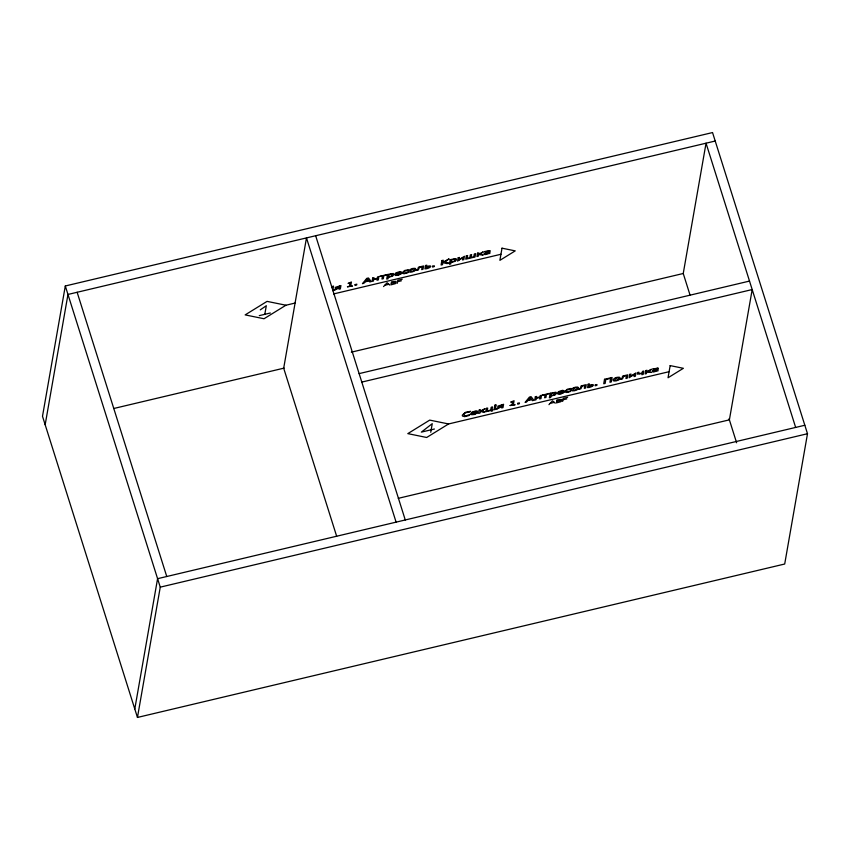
<?xml version="1.0" encoding="UTF-8"?>
<svg xmlns="http://www.w3.org/2000/svg" width="850" height="850" viewBox="0 0 850 850"><rect width="100%" height="100%" fill="white"/><g stroke="black" fill="none" stroke-linecap="round" stroke-linejoin="round"><path stroke-width="1.27" d="M65.301 285.983L42.5 416.277L137.456 717.442L784.699 564.018L807.5 433.723L712.544 132.558L65.301 285.983L160.257 587.148L137.456 717.442M45.167 424.745L67.968 294.451L715.211 141.026M134.789 708.974L157.579 578.68L804.833 425.255M264.796 314.319L266.305 305.734L260.27 309.868M332.722 290.711L333.306 287.364L331.989 287.672M397.248 283.337L397.779 280.288L402.231 279.236M430.748 432.267L432.246 423.683L421.345 432.119L434.424 429.016M562.647 401.423L563.178 398.363L567.63 397.311M383.552 286.588L387.101 282.752L389.81 285.101M548.951 404.664L552.5 400.828L555.209 403.187M285.94 305.224L264.031 318.75L245.161 314.893L267.07 301.378L285.94 305.224L294.95 303.089M448.577 423.959L426.679 437.484L407.809 433.627L429.717 420.112L448.577 423.959L669.099 371.694M394.071 282.54L396.068 281.361L391.563 281.786L391.032 284.814L395.25 283.698L396.142 282.901L395.686 282.466L391.319 283.199M559.47 400.626L561.468 399.447L556.963 399.872L556.431 402.889L560.649 401.774L561.542 400.987L561.085 400.541L556.718 401.274M333.572 293.941L500.947 254.267M397.524 281.722L401.391 280.808M384.774 285.271L388.875 284.293M259.261 315.637L270.342 313.002M113.645 408.521L284.176 368.092M351.348 352.166L683.368 273.466M359.125 373.618L749.509 281.074M361.803 382.086L752.186 289.553L729.385 419.847L398.267 498.334M562.923 399.797L566.791 398.884M550.173 403.346L554.274 402.369M160.257 587.148L807.5 433.723M795.653 427.422L706.042 143.204L683.241 273.498L690.009 294.971M729.045 418.774L736.61 442.776M315.658 235.737L405.269 519.966M396.1 522.134L306.478 237.915L283.688 368.209L336.653 536.222M77.137 292.272L166.759 576.502M638.743 373.118L639.37 373.703L642.164 372.969L642.441 371.376L643.769 371.057L643.184 374.404L641.856 374.712L642.09 373.416L637.479 374.149L637.574 372.523L638.903 372.215L638.743 373.118M332.095 286.556L331.999 287.141L333.604 286.195L332.095 286.556M339.267 287.884L339.033 289.212L340.351 288.904L340.935 285.558L335.251 287.396L335.251 288.437L336.621 288.458L333.859 290.434L339.267 287.884M339.543 286.312L339.341 287.438L336.313 287.842L339.543 286.312M347.48 286.779L352.495 286.025L350.721 286.004L351.422 281.987L348.075 283.379L349.892 283.337L349.371 286.322L347.48 286.779M355.151 284.569L355.002 285.43L356.681 285.026L356.83 284.176L355.151 284.569M372.693 278.024L372.109 281.371L373.437 281.063L373.703 279.554L377.251 278.704L376.986 280.213L378.314 279.905L378.898 276.558L377.581 276.866L377.336 278.226L373.788 279.066L374.021 277.716L372.693 278.024M379.876 276.324L382.457 276.186L381.958 279.034L383.286 278.726L383.786 275.868L386.538 274.741L379.876 276.324M387.526 274.507L386.718 279.087L388.046 278.779L388.291 277.376L392.658 276.091L393.837 274.539L393.295 273.487L387.526 274.507M388.705 275.017L388.365 276.919L391.723 275.995L392.456 274.922L392.179 274.136L390.851 274.146L388.705 275.017M401.136 273.711L398.289 275.241L395.452 275.485L394.644 274.444L395.877 272.903L399.872 271.586L401.37 271.947L401.423 272.882L395.983 274.168L396.514 274.901L398.363 274.752L401.136 273.711M408.053 272.064L407.947 272.701L404.111 273.753L402.358 273.339L402.22 272.638L404.685 270.481L408.467 269.716L408.361 270.353L404.377 271.224L403.591 272.308L404.037 273.094L405.641 273.031L408.053 272.064M416.171 270.459L418.232 270.077L419.496 267.389L422.195 266.751L421.696 269.62L423.013 269.301L423.598 265.965L418.423 267.187L417.701 269.514L416.171 270.459M425.51 265.508L424.926 268.855C429.346 269.004 434.69 264.276 426.604 266.496L426.828 265.189L425.51 265.508M426.519 266.953L426.328 268.09L429.686 266.741L426.519 266.953M432.661 266.199L432.512 267.059L434.191 266.656L434.339 265.806L432.661 266.199M441.873 260.557L441.097 265.019L442.489 264.69L442.839 262.65L447.058 263.606L448.832 263.181L444.996 261.842L449.066 258.857L442.914 262.236L443.264 260.227L441.873 260.557M450.245 259.643L449.448 264.223L450.766 263.914L451.01 262.512L455.388 261.216L456.556 259.664L456.014 258.623L450.245 259.643M451.424 260.153L451.095 262.055L454.453 261.12L455.186 260.058L454.909 259.271L453.571 259.282L451.424 260.153M458.203 257.752L457.619 261.099L462.953 257.444L462.517 259.941L463.824 259.632L464.408 256.286L459.085 259.898L459.51 257.444L458.203 257.752M466.321 255.839L465.736 259.176L475.022 256.976L475.607 253.629L474.289 253.948L473.79 256.817L471.123 257.444L471.623 254.575L470.305 254.894L469.806 257.762L467.139 258.389L467.638 255.521L466.321 255.839M477.519 253.183L476.935 256.519L478.263 256.211L478.529 254.671L483.257 255.021L480.367 254.001L483.299 251.812L478.592 254.32L478.848 252.864L477.519 253.183M484.776 251.526C485.998 252.259 495.476 248.731 484.181 253.311C483.321 256.381 488.761 252.949 489.812 253.47L490.089 250.697L484.776 251.526M488.803 252.036L487.634 253.47L485.095 253.629L488.803 252.036M470.018 414.481L469.221 415.469L464.716 416.649L462.464 416.064L462.294 415.151L465.46 412.324L470.571 411.326C469.508 413.068 464.44 411.389 463.739 414.8L465.439 416.011L470.018 414.481M502.01 248.179L499.885 260.344L515.217 250.877L502.01 248.179M477.275 412.941L474.438 414.481L471.601 414.715L470.783 413.684L472.026 412.144L476.011 410.816L477.509 411.188L477.562 412.112L472.122 413.397L472.653 414.131L474.513 413.993L477.275 412.941M479.209 410.061L478.614 413.408L479.942 413.1L480.866 411.4L483.289 412.303L484.936 411.91L482.046 410.89L484.978 408.691L480.271 411.209L480.526 409.753L479.209 410.061M486.37 408.361L485.786 411.708L491.491 410.359L491.353 411.166L492.575 410.869L492.809 409.583L492.022 409.764L492.522 406.906L491.204 407.224L490.705 410.082L487.199 410.911L487.698 408.053L486.37 408.361M494.636 406.406L494.052 409.753L495.369 409.445L495.954 406.098L494.636 406.406M494.743 405.28L494.636 405.864L496.251 404.929L494.743 405.28M501.904 406.619L501.67 407.947L502.998 407.628L503.582 404.281L497.888 406.13L497.898 407.171L499.269 407.192L496.506 409.169L501.904 406.619M502.18 405.046L501.989 406.172L498.95 406.566L502.18 405.046M510.117 405.503L515.142 404.749L513.368 404.738L514.069 400.722L510.712 402.114L512.539 402.071L512.019 405.057L510.117 405.503M517.799 403.304L517.65 404.164L519.329 403.761L519.477 402.911L517.799 403.304M535.341 396.759L534.756 400.106L536.074 399.787L536.339 398.289L539.899 397.439L539.633 398.947L540.961 398.639L541.546 395.293L540.217 395.601L539.984 396.961L536.424 397.8L536.658 396.44L535.341 396.759M542.523 395.059L545.105 394.921L544.606 397.768L545.923 397.46L546.423 394.602L549.185 393.476L542.523 395.059M550.162 393.242L549.366 397.821L550.683 397.513L550.928 396.111L555.305 394.825L556.474 393.263L555.932 392.222L550.162 393.242M551.342 393.752L551.013 395.654L554.37 394.729L555.103 393.656L554.827 392.87L553.488 392.881L551.342 393.752M563.773 392.445L560.936 393.975L558.099 394.209L557.292 393.178L558.524 391.638L562.509 390.32L564.007 390.681L564.06 391.606L558.62 392.902L559.151 393.624L561.011 393.486L563.773 392.445M570.701 390.798L570.594 391.425L566.759 392.487L564.995 392.073L564.867 391.372L567.332 389.215L571.115 388.45L570.998 389.087L567.024 389.959L566.238 391.043L566.674 391.829L568.289 391.754L570.701 390.798M578.808 389.194L580.879 388.811L582.144 386.123L584.843 385.475L584.332 388.354L585.661 388.036L586.245 384.689L581.071 385.921L580.348 388.248L578.808 389.194M588.157 384.243L587.573 387.589C591.993 387.738 597.338 382.999 589.252 385.231L589.475 383.924L588.157 384.243M589.167 385.688L588.965 386.824L592.333 385.475L589.167 385.688M595.308 384.933L595.149 385.783L596.838 385.39L596.987 384.54L595.308 384.933M604.52 379.291L603.734 383.754L605.126 383.424L605.816 379.493L610.629 378.346L609.939 382.277L611.331 381.947L612.117 377.496L604.52 379.291M620.404 379.334L622.466 378.951L623.73 376.263L626.429 375.615L625.929 378.494L627.247 378.176L627.831 374.829L622.668 376.061L621.934 378.388L620.404 379.334M629.744 374.382L629.159 377.729L634.493 374.074L634.058 376.571L635.364 376.252L635.949 372.906L630.626 376.529L631.051 374.074L629.744 374.382M645.681 370.6L645.097 373.947L646.414 373.639L646.68 372.098L651.408 372.449L648.529 371.429L651.451 369.229L646.744 371.748L646.999 370.292L645.681 370.6M652.928 368.953C654.628 369.665 663.149 365.999 652.332 370.738C651.472 373.809 656.912 370.377 657.964 370.897L658.251 368.124L652.928 368.953M656.954 369.463L655.796 370.897L653.257 371.046L656.954 369.463M670.172 365.606L668.036 377.772L683.379 368.305L670.172 365.606M396.312 273.317L400.148 272.393L396.312 273.317M472.462 412.547L476.297 411.623L472.462 412.547M558.96 392.052L562.796 391.117L558.96 392.052M410.943 269.641L410.614 271.554L413.78 270.81L414.502 269.716L414.12 268.887L410.943 269.641M573.591 388.376L573.251 390.288L576.417 389.544L577.15 388.45L576.757 387.621L573.591 388.376M615.177 378.516L614.847 380.428L618.014 379.684L618.747 378.59L618.354 377.761L615.177 378.516M415.873 269.397L414.683 270.927L412.059 271.989L409.562 272.127L408.85 271.065L410.051 269.524L412.675 268.462L415.14 268.324L415.873 269.397M578.51 388.131L577.331 389.661L574.706 390.724L572.209 390.862L571.497 389.789L572.688 388.259L575.322 387.196L577.787 387.047L578.51 388.131M620.107 378.271L618.917 379.801L616.293 380.864L613.806 381.002L613.094 379.929L614.284 378.399L616.919 377.336L619.374 377.188L620.107 378.271M365.022 281.86L363.864 283.326L362.451 283.666L366.764 278.364L368.475 277.961L371.227 281.584L369.761 281.934L369.027 280.904L365.022 281.86M527.669 400.594L526.501 402.061L525.098 402.39L529.412 397.099L531.122 396.695L533.874 400.318L532.398 400.658L531.675 399.638L527.669 400.594M367.476 278.779L365.5 281.254L368.73 280.489L367.476 278.779M530.124 397.502L528.148 399.989L531.367 399.224L530.124 397.502"/></g></svg>
